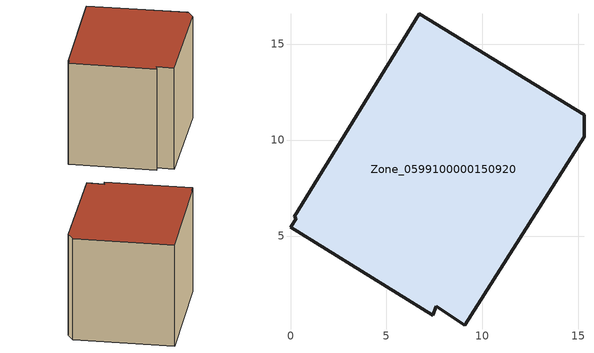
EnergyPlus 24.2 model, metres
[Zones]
Zone_0599100000150920
 floor ground (C_G): 7.58,1.35 7.41,0.89 0,5.45 0.3,5.94 0.2,6 6.71,16.57 15.29,11.33 15.29,10.18 9.08,0.37 z0
 wall outside (C_F): 0.2,6 0.3,5.94 0,5.45 7.41,0.89 7.58,1.35 9.08,0.37 15.29,10.18 15.29,11.33 6.71,16.57 0.2,6 z0:10.95
 roof outside (C_R): 7.58,1.35 9.08,0.37 15.29,10.18 15.29,11.33 6.71,16.57 0.2,6 0.3,5.94 0,5.45 7.41,0.89 z10.95
[BUILDING]
Pand.0599100000150920: North Axis=0; Terrain=City; Loads Convergence Tolerance Value=0.04; Temperature Convergence Tolerance Value=0.4; Solar Distribution=FullExterior; Maximum Number of Warmup Days=25; Minimum Number of Warmup Days=1
[Site:Location]
Rotterdam.The.Hague.AP_ZH_NLD Design_Conditions: Latitude=51.96; Longitude=4.45; Time Zone=1; Elevation=-4.5
[SITE:GROUNDTEMPERATURE:BUILDINGSURFACE]
18, 18, 18, 18, 18, 18, 18, 18, 18, 18, 18, 18
[MATERIAL] Thermal Absorptance=0.9; Solar Absorptance=0.7; Visible Absorptance=0.7
Name | Roughness | Thickness | Conductivity | Density | Specific Heat
G.TC.1946 | MediumSmooth | 0.15 | 1 | 540 | 1210
F.TC.1946 | Rough | 0.3 | 0.857143 | 1920 | 840
R.TC.1946 | MediumRough | 0.2 | 0.909091 | 1500 | 1000
[CONSTRUCTION]
C_G: G.TC.1946
C_F: F.TC.1946
C_R: R.TC.1946
[ZONE]
Zone_0599100000150920: Type=1; Multiplier=1; Ceiling Height=Autocalculate; Volume=Autocalculate; Floor Area=autocalculate; Part of Total Floor Area=Yes
[ZONEINFILTRATION:DESIGNFLOWRATE]
Infil_Zone_0599100000150920: Zone or ZoneList or Space or SpaceList=Zone_0599100000150920; Schedule=AlwaysOn; Design Flow Rate Calculation Method=Flow/Area; Flow Rate per Floor Area=0.003; Constant Term Coefficient=1; Temperature Term Coefficient=0; Velocity Term Coefficient=0; Velocity Squared Term Coefficient=0
[HVACTEMPLATE:ZONE:IDEALLOADSAIRSYSTEM]
Zone_0599100000150920: Maximum Heating Supply Air Temperature=50; Minimum Cooling Supply Air Temperature=13; Maximum Heating Supply Air Humidity Ratio=0.0156; Minimum Cooling Supply Air Humidity Ratio=0.0077; Heating Limit=NoLimit; Cooling Limit=NoLimit; Dehumidification Control Type=ConstantSensibleHeatRatio; Cooling Sensible Heat Ratio=0.7; Dehumidification Setpoint=60; Humidification Control Type=None; Humidification Setpoint=30; Outdoor Air Method=None; Outdoor Air Flow Rate per Person=0.00944; Outdoor Air Flow Rate per Zone Floor Area=0; Outdoor Air Flow Rate per Zone=0; Demand Controlled Ventilation Type=None; Outdoor Air Economizer Type=NoEconomizer; Heat Recovery Type=None; Sensible Heat Recovery Effectiveness=0.7; Latent Heat Recovery Effectiveness=0.65
[ZONECONTROL:THERMOSTAT]
ThermostatControl_Zone_0599100000150920: Zone or ZoneList=Zone_0599100000150920; Control Type Schedule=DualSetpointControlType; Control 1=Thermostat_Zone_0599100000150920; Temperature Difference Between Cutout And Setpoint=0
[THERMOSTATSETPOINT:DUALSETPOINT]
Thermostat_Zone_0599100000150920: Heating Setpoint Temperature Schedule=HeatingSetpoint_Zone_0599100000150920; Cooling Setpoint Temperature Schedule=CoolingSetpoint_Zone_0599100000150920
[SCHEDULE:COMPACT]
HeatingSetpoint_Zone_0599100000150920: Through: 12/31, For: AllDays, Until: 24:00, 21
CoolingSetpoint_Zone_0599100000150920: Through: 12/31, For: AllDays, Until: 24:00, 24
DualSetpointControlType: Through: 12/31, For: AllDays, Until: 24:00, 4
AlwaysOn: Through: 12/31, For: AllDays, Until: 24:00, 1
